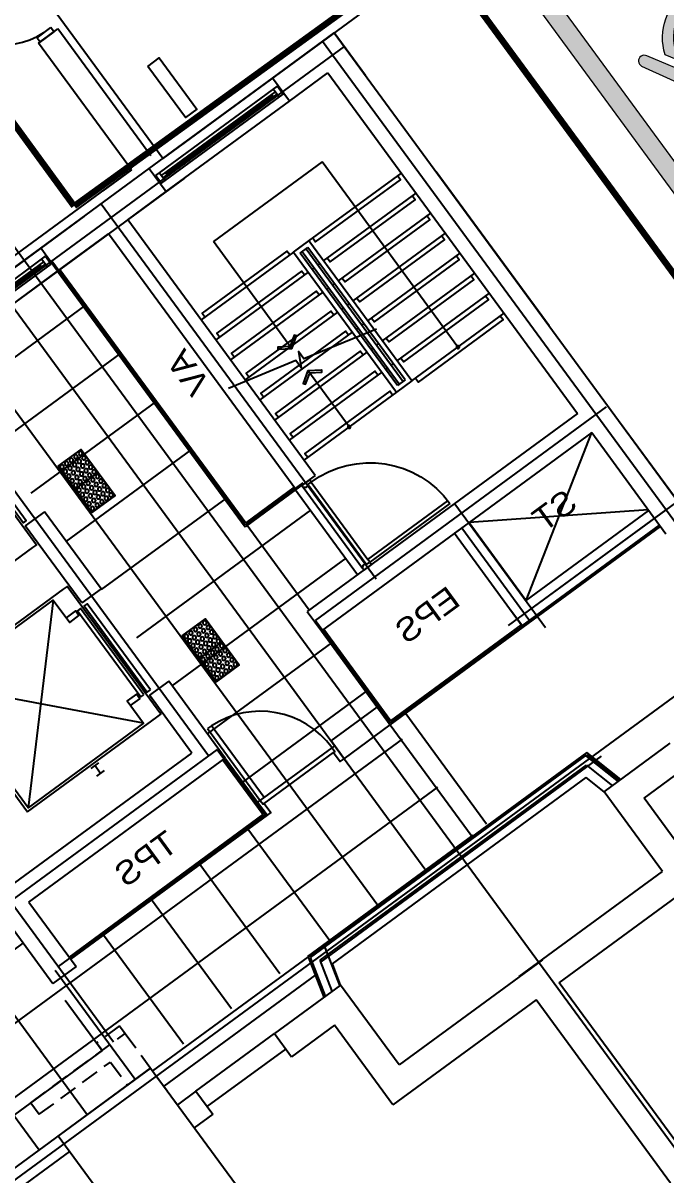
# Model space of a CAD drawing. Header units: millimetres. Extents: x 75184266 to 76346726, y -35077925 to -33679385.
# Drawn here: x 75504945 to 75511677, y -34610969 to -34598908 of the extents above; entities that cross this region are included whole.
import ezdxf
from ezdxf.enums import TextEntityAlignment as Align

# ---------------------------------------------------------------- set-up
doc = ezdxf.new("R2010")
doc.units = ezdxf.units.MM
doc.header["$LTSCALE"] = 50
doc.header["$MEASUREMENT"] = 0
doc.header["$PDMODE"] = 1
doc.header["$PDSIZE"] = -3
for name, pattern in [('HIDDEN2', [0.1875, 0.125, -0.0625]), ('XR-지하3층$0$CENTER2', [1.125, 0.75, -0.125, 0.125, -0.125]), ('XR-지하3층$0$H', [1.3, 0.8, -0.5]), ('XR-지하3층$0$HIDDEN2', [0.1875, 0.125, -0.0625])]:
    doc.linetypes.add(name, pattern=pattern)
doc.layers.get('0').update_dxf_attribs({"linetype": 'CONTINUOUS'})
doc.layers.get('Defpoints').update_dxf_attribs({"color": 51, "linetype": 'CONTINUOUS'})
for name, color, linetype in [('PLAN-ALL-DOOR', 4, 'CONTINUOUS'), ('XR-지하3층$0$0-L-FUR', 32, 'XR-지하3층$0$CENTER2'), ('XR-지하3층$0$1712-PL$0$DOOR', 4, 'CONTINUOUS'), ('XR-지하3층$0$1HIDDEN2', 1, 'XR-지하3층$0$HIDDEN2'), ('XR-지하3층$0$5', 5, 'CONTINUOUS'), ('XR-지하3층$0$A-주차', 9, 'CONTINUOUS'), ('XR-지하3층$0$AA-XXXX-SYMB', 7, 'CONTINUOUS'), ('XR-지하3층$0$CON', 2, 'CONTINUOUS'), ('XR-지하3층$0$hat', 8, 'CONTINUOUS'), ('XR-지하3층$0$장애인', 11, 'CONTINUOUS')]:
    doc.layers.add(name, color=color, linetype=linetype)
doc.layers.add('건축', color=8, linetype='CONTINUOUS', plot=False)
doc.layers.add('구역제어-S.C.M', color=2, linetype='CONTINUOUS', lineweight=100)
doc.styles.add('XR-지하3층$0$돋움', font='', dxfattribs={"width": 0.9})
doc.styles.add('울릉도m', font='')
doc.styles.get('XR-지하3층$0$돋움').set_extended_font_data('Dotum')
doc.styles.get('울릉도m').set_extended_font_data('HY울릉도M')
doc.dimstyles.new('XR-지하3층$0$20110829_평면도_면적조정$0$std_style', dxfattribs={"dimscale": 400, "dimtxt": 3, "dimasz": 1, "dimexe": 1.5, "dimexo": 2, "dimgap": 1, "dimtad": 1, "dimtoh": 1, "dimdec": 0, "dimzin": 0, "dimdsep": 46, "dimtxsty": 'XR-지하3층$0$돋움', "dimblk": 'XR-지하3층$0$20110829_평면도_면적조정$0$01420DDOT01', "dimblk1": 'XR-지하3층$0$20110829_평면도_면적조정$0$01420DDOT01', "dimblk2": 'XR-지하3층$0$20110829_평면도_면적조정$0$01420DDOT01', "dimcen": 2.5, "dimdle": 8, "dimclrd": 256, "dimclre": 256, "dimclrt": 256, "dimadec": 0, "dimazin": 0, "dimtfac": 1, "dimtdec": 0, "dimtix": 1, "dimtmove": 2, "dimatfit": 3, "dimldrblk": 'XR-지하3층$0$20110829_평면도_면적조정$0$_ClosedBlank', "dimfxl": 1, "dimtolj": 1, "dimtzin": 0, "dimlwd": -1, "dimlwe": -1, "dimarcsym": 0})

# ---------------------------------------------------------------- blocks, each defined once
blk = doc.blocks.new('XR-지하3층$0$점형블럭')
at = {"layer": 'XR-지하3층$0$AA-XXXX-SYMB', "color": 9, "ltscale": 5}
for p, q in [((299.9999999990687, 300.0000000232831), (2.7939677e-09, 300.0000000111759)), ((2.7939677e-09, 300.0000000111759), (0, 0)), ((299.9999999990687, 300.0000000232831), (299.9999999962747, 1.21071935e-08)), ((299.9999999962747, 1.21071935e-08), (-3.7252903e-09, 1.12922862e-08))]:
    blk.add_line(p, q, dxfattribs=at)
at = {"layer": 'XR-지하3층$0$AA-XXXX-SYMB', "color": 9, "ltscale": 2}
for centre in [(29.99999998963904, 270.0000000037253), (89.99999998422571, 270.000000007567), (149.9999999842839, 270.0000000221189), (209.9999999842839, 270.0000000235159), (269.9999999842839, 270.0000000194413), (29.99999998603016, 210.0000000022119), (30.00000000116415, 149.9999999970896), (89.99999998061683, 210.00000000617), (89.99999999575084, 150.0000000009313), (149.999999980675, 210.0000000206055), (149.999999995809, 150.0000000153668), (209.9999999806751, 210.0000000221189), (209.999999995809, 150.0000000168802), (269.9999999806751, 210.000000017928), (269.9999999958091, 150.0000000126892), (29.99999999382999, 89.9999999955762), (30.0000000015134, 29.99999998661224), (89.99999998841668, 89.99999999941791), (89.9999999961001, 29.99999999045395), (149.9999999884749, 90.00000001396982), (149.9999999961583, 30.00000000500586), (209.9999999884749, 90.00000001536682), (209.9999999961583, 30.00000000640284), (269.9999999884749, 90.00000001129229), (269.9999999961583, 30.00000000232831)]:
    blk.add_circle(centre, 20.00000000049683, dxfattribs=at)
blk = doc.blocks.new('XR-지하3층$0$장애인 주차')
at = {"layer": 'XR-지하3층$0$5', "ltscale": 4}
h = blk.add_hatch(color=7, dxfattribs=at)
h.dxf.hatch_style = 1
h.paths.add_polyline_path([(3841.997264835671, -695.0780087946878), (4402.000121470854, -695.0780087946878), (4402.000121470854, -1115.080151271075), (3841.997264835671, -1115.080151271075)])
h.paths.add_polyline_path([(3891.997519892382, -1065.079896214363), (4351.99986641414, -1065.079896214363), (4351.99986641414, -745.0782638514011), (3891.997519892382, -745.0782638514011)], flags=16)
h.paths.add_polyline_path([(3982.199268697524, -989.8749685254544), (3988.055078290212, -973.1311586538368), (4011.176556505419, -981.2174290407376), (4046.302626567036, -898.3408815806098), (4135.870332298697, -898.3408815806098), (4137.145780135219, -880.6026270158372), (4072.273199870749, -880.602627015849), (4072.273199870749, -862.8643724511003), (4138.421227971735, -862.8643724511003), (4142.235960863689, -809.8110830911862, -3.722470104551928), (4160.964472694517, -796.67601004478), (4152.378934681071, -916.0791361453585), (4058.050227145791, -916.0791361453702), (4021.01875284036, -1003.451299681202)], flags=0)
h = blk.add_hatch(color=256, dxfattribs=at)
h.dxf.hatch_style = 1
h.paths.add_polyline_path([(4351.99986641414, -1065.079896214362), (4351.999866414141, -745.0782638514011), (3891.997519892383, -745.0782638514011), (3891.997519892382, -1065.079896214363)])
at = {"layer": 'XR-지하3층$0$hat'}
h = blk.add_hatch(color=7, dxfattribs=at)
edge = h.paths.add_edge_path()
edge.add_line((4160.964472694536, -796.67601004485), (4152.378934681087, -916.0791361454055))
edge.add_line((4152.37893468108, -916.0791361454167), (4058.050227145789, -916.0791361454283))
edge.add_line((4058.050227145791, -916.0791361454167), (4021.018752840348, -1003.451299681236))
edge.add_line((4021.018752840351, -1003.451299681236), (3982.199268697519, -989.874968525477))
edge.add_line((3982.199268697524, -989.874968525477), (3988.055078290214, -973.1311586538714))
edge.add_line((3988.055078290212, -973.1311586538714), (4011.176556505425, -981.2174290407828))
edge.add_line((4011.176556505419, -981.2174290407955), (4046.302626567057, -898.3408815806679))
edge.add_line((4046.302626567061, -898.340881580656), (4135.870332298704, -898.3408815806441))
edge.add_line((4135.870332298706, -898.340881580656), (4137.145780135244, -880.6026270158836))
edge.add_line((4137.145780135244, -880.6026270158836), (4072.273199870745, -880.6026270158953))
edge.add_line((4072.273199870749, -880.6026270158836), (4072.273199870746, -862.8643724511348))
edge.add_line((4072.273199870749, -862.8643724511348), (4138.421227971742, -862.8643724511229))
edge.add_line((4138.421227971745, -862.8643724511348), (4142.235960863693, -809.8110830912447))
edge.add_arc((4140.258635246823, -787.0722665791609), 22.82462689652929, -24.88272667549188, 274.96983382009233, ccw=False)
edge = h.paths.add_edge_path()
edge.add_line((4047.665030254847, -981.4920170499337), (4057.804424407357, -957.5691022683568))
edge.add_arc((4127.470813777448, -941.6413942127928), 71.46396078982474, 192.8780981385994, 416.1688054886157)
edge.add_line((4167.258228158817, -882.277606019873), (4168.678321340426, -862.5277004258722))
edge.add_arc((4127.470813777439, -941.641394212781), 89.20221535457303, 206.535022543775, 422.4865967028556, ccw=False)
at = {"layer": 'XR-지하3층$0$장애인', "lineweight": 5, "true_color": 0xffffff}
blk.add_hatch(color=7, dxfattribs=at).paths.add_polyline_path([(2471.998693153262, 3994.919848728925), (2471.998693153262, -1005.080151271075), (3841.997264835671, -1005.080151271075), (3841.997264835671, -805.0801512710747), (2671.998693153263, -805.0801512710751), (2671.998693153262, 3794.919848728925), (5571.998693153263, 3794.919848728926), (5571.998693153262, -805.080151271075), (4402.000121470854, -805.080151271075), (4402.000121470854, -1005.080151271075), (5771.998693153262, -1005.080151271075), (5771.998693153262, 3994.919848728925)])
h = blk.add_hatch(color=7, dxfattribs=at)
h.paths.add_polyline_path([(5571.998693153262, 2794.914747595385), (5571.998693153262, 3077.758902888156), (4854.837747312696, 3794.919848728925), (4571.993592018897, 3794.919848728925)])
h.paths.add_polyline_path([(4571.993592018706, 3044.916022878447), (4571.993592018645, 2762.071867584627), (5571.998693153263, 1762.066766450834), (5571.998693153263, 2044.910921743602)])
h.paths.add_polyline_path([(4571.993592018483, 2012.068041734125), (4571.993592018423, 1729.223886441228), (5571.998693153262, 729.2187853062899), (5571.99869315326, 1012.062940599053)])
h.paths.add_polyline_path([(5571.99869315326, -303.629195838255), (5571.99869315326, -20.78504054549086), (4571.993592018262, 979.220060589802), (4571.993592018202, 696.3759052969056)])
h.paths.add_polyline_path([(4571.99359201804, -53.62792055452175), (4571.99359201798, -336.4720758474171), (5040.601667441591, -805.080151271075), (5323.445822734374, -805.0801512710751)])
h = blk.add_hatch(color=7, dxfattribs=at)
h.paths.add_polyline_path([(3763.150870514194, 2216.264290113818, -1), (3462.570463011247, 2216.264290113882, -1)])
h.paths.add_polyline_path([(3992.194974712547, 1503.153291136039, -0.3430925305423056), (3870.429412635672, 1283.463612269276), (3381.11380824785, 1193.932868147644), (3089.64061403725, 708.0093506300605, -0.9316528967307836), (2986.990762166922, 769.5822570894251), (3329.523243890798, 1378.635825979506), (3638.530074299372, 1415.295302762543, 0.4460483878234904), (3688.559342324034, 1485.064711287606), (3600.488111895317, 1888.254374792776, -0.5961441325676429), (3698.969839655798, 2008.645807942122), (4213.677944949887, 1850.800996607583), (4443.199970943389, 1569.414632520067, -0.8833640971827884), (4354.906219544061, 1492.991562665783), (4150.936932001604, 1740.869922228085), (3925.143719778168, 1810.1136093145)])
h.paths.add_polyline_path([(4052.621828863025, 1393.018152349396), (4055.397873318553, 1527.544381644268, -1.526545251934503), (3257.253911445657, 820.1519422765429), (3348.0148907452, 968.8766923101947, 1.638056132797179)])
at = {"layer": 'XR-지하3층$0$1HIDDEN2', "color": 11}
for points in [[(4160.96447269452, -796.6760100447573), (4152.378934681071, -916.0791361453585), (4058.050227145791, -916.0791361453702), (4021.01875284036, -1003.451299681202), (3982.199268697524, -989.8749685254544), (3988.055078290212, -973.1311586538368), (4011.176556505419, -981.2174290407376), (4046.302626567036, -898.3408815806098), (4135.870332298697, -898.3408815806098), (4137.145780135219, -880.6026270158372), (4072.273199870749, -880.602627015849), (4072.273199870749, -862.8643724511003), (4138.421227971735, -862.8643724511003), (4142.235960863685, -809.8110830912219)], [(4167.258228158817, -882.2776060198148), (4168.678321340427, -862.5277004258032)]]:
    blk.add_lwpolyline(points, dxfattribs=at)
for centre, radius, start, end in [((4140.258635247797, -787.0722665790381), 22.8246268965323, 335.1172733215335, 274.9698338172116), ((4127.470813777439, -941.6413942127574), 89.20221535457668, 206.5350225406521, 62.48659670311565), ((4127.470813777439, -941.6413942127574), 71.46396078982, 192.8780981454637, 56.1688054908522)]:
    blk.add_arc(centre, radius, start, end, dxfattribs=at)
at = {"layer": 'XR-지하3층$0$5', "lineweight": 5}
for p, q in [((4571.993592018865, 3794.919848728925), (4571.99359201788, -805.1036164912276)), ((5571.998693153045, 2794.914747595602), (4571.99359201868, 3794.919848729143)), ((5571.998693153109, 3077.758902888307), (4854.837747312696, 3794.919848728925)), ((5571.998693152887, 2044.910921743978), (4571.993592018702, 3044.91602287845)), ((5571.998693152824, 1762.066766451273), (4571.993592018458, 2762.071867584813)), ((5571.998693152665, 1012.062940599649), (4571.993592018487, 2012.068041734122)), ((5571.998693152607, 729.2187853069445), (4571.993592018236, 1729.223886441416)), ((5571.998693152449, -20.78504054467885), (4571.993592018271, 979.2200605897937)), ((5571.998693152392, -303.6291958373836), (4571.99359201802, 696.3759052970881)), ((5323.445822734374, -805.080151271075), (4571.993592017399, -53.62792055387945)), ((5040.601667441591, -805.0801512710751), (4571.993592017149, -336.4720758465851))]:
    blk.add_line(p, q, dxfattribs=at)
at = {"layer": 'XR-지하3층$0$5', "ltscale": 4}
for p, q in [((4165.298914032375, -1004.579583198746), (4165.298914032418, -804.5785629718947)), ((4165.298914032418, -804.5785629718947), (4165.298914032399, -904.5790730853205))]:
    blk.add_line(p, q, dxfattribs=at)
at = {"layer": 'XR-지하3층$0$5', "lineweight": 5}
for points in [[(3841.997264835671, -1005.080151271075), (2471.998693153262, -1005.080151271075), (2471.998693153262, 3994.919848728925), (5771.998693153262, 3994.919848728925), (5771.998693153262, -1005.080151271075), (4402.000121470854, -1005.080151271075)], [(3841.997264835671, -805.080151271075), (2671.998693153262, -805.080151271075), (2671.998693153262, 3794.919848728925), (5571.998693153262, 3794.919848728925), (5571.998693153262, -805.080151271075), (4402.000121470854, -805.080151271075)]]:
    blk.add_lwpolyline(points, dxfattribs=at)
at = {"layer": 'XR-지하3층$0$5', "ltscale": 4}
for points in [[(3841.997264835671, -695.0780087946878), (3841.997264835671, -1115.080151271075), (4402.000121470854, -1115.080151271075), (4402.000121470854, -695.0780087946878)], [(3891.997519892382, -745.0782638514011), (3891.997519892382, -1065.079896214363), (4351.99986641414, -1065.079896214363), (4351.99986641414, -745.0782638514011)]]:
    blk.add_lwpolyline(points, close=True, dxfattribs=at)
at = {"layer": 'XR-지하3층$0$장애인', "color": 8, "lineweight": 5}
for p, q in [((3698.969839655798, 2008.645807942122, 0.0001127901416624), (4213.677944949887, 1850.800996607583, 0.0001127901416624)), ((3688.559342332695, 1485.064711247559), (3600.488111895317, 1888.254374792776, 0.0001127901416624)), ((3925.143719778168, 1810.1136093145, 0.0001127901416628), (4150.936931998761, 1740.869922228213, 0.0001127901416628)), ((4213.677944949887, 1850.800996607583, 0.0001127901416624), (4443.199970943389, 1569.414632520067, 0.0001127901416624)), ((4150.936931998761, 1740.869922228213, 0.0001127901416624), (4354.906219542198, 1492.991562667646, 0.0001127901416624)), ((4055.397873318553, 1527.544381644268), (4052.621828863025, 1393.018152349396)), ((3348.0148907452, 968.8766923101947), (3257.253911445657, 820.1519422765429))]:
    blk.add_line(p, q, dxfattribs=at)
at = {"layer": 'XR-지하3층$0$장애인', "color": 7, "lineweight": 5}
for points in [[(3523.087905746778, 2719.914365010331), (2773.084079896087, 2719.914365010489), (2773.084079896117, 2869.915130179697), (3523.087905746808, 2869.915130179538)], [(4473.091731597468, 2719.914365010173), (3723.087905746778, 2719.914365010331), (3723.087905746807, 2869.915130179538), (4473.091731597498, 2869.91513017938)]]:
    blk.add_lwpolyline(points, close=True, dxfattribs=at)
at = {"layer": 'XR-지하3층$0$장애인', "color": 8, "lineweight": 5, "extrusion": (0.9769639672697208, 0.2134043267054538, 0), "elevation": 4221.010056634456}
blk.add_lwpolyline([(616.5749219792176, -1.361e-12), (930.7731202234108, 7.74314296328e-05)], dxfattribs=at)
at = {"layer": 'XR-지하3층$0$장애인', "color": 8, "lineweight": 5}
for points in [[(3992.194974726538, 1503.153291048849, -0.3430925306230898), (3870.429412635905, 1283.463612269276), (3381.11380824785, 1193.932868147644), (3094.00334222139, 715.2825828427982)], [(3094.003420647085, 715.2827374036459, -1.00000207931052), (2986.990762167387, 769.5822570894251), (3329.523243890658, 1378.635825979506), (3639.504234780377, 1415.410873711946)]]:
    blk.add_lwpolyline(points, format="xyb", dxfattribs=at)
blk.add_circle((3612.86066676265, 2216.264290113847), 150.2902037515436, dxfattribs=at)
for centre, radius, start, end in [((3682.273866816963, 1921.827955426305, 0.0001127901416624), 88.40868183990986, 79.114325303064, 202.3184667627445), ((4394.302026809838, 1536.692142405893, 0.0001127901416624), 58.83681075443838, 227.9655321143891, 33.79042661822502), ((3810.443948158834, 999.9582689007906), 581.6782029713268, 198.0059943864644, 65.09494261077565), ((3632.220671032975, 1472.641407940697), 57.69215153581592, 276.2786130993196, 12.43534843258914), ((3809.277803001397, 999.938049550793), 462.3075622753882, 183.8524707476317, 58.23960059225904)]:
    blk.add_arc(centre, radius, start, end, dxfattribs=at)
blk = doc.blocks.new('XR-지하3층$0$A$C704D163C')
at = {"layer": 'XR-지하3층$0$0-L-FUR', "linetype": 'Continuous'}
for p, q in [((-2.986053005e-07, 0), (-222.2222225075821, 3.7252903e-08, 1.21023213e-07)), ((-1.193257049e-07, -1059.999999970197, 6.23232076e-07), (-222.2222223283024, -1060.000000081956, 7.442552889e-07))]:
    blk.add_line(p, q, dxfattribs=at)
at = {"layer": 'XR-지하3층$0$0-L-FUR', "linetype": 'Continuous', "extrusion": (5.417692e-10, 1.28697143e-08, 1)}
for p, q in [((-200.0000001490116, -3.7252903e-08, 1.089286584e-07), (0, 0)), ((0, 0), (7.4505806e-09, -59.99999997764826, 7.721828576e-07)), ((-199.9999982709996, -60.00000002980232, 8.805130636e-07), (-199.9999983087182, -2.23517418e-08, 1.083368171e-07)), ((-100.0000019217841, -60.00000001490115, 8.266471879e-07), (7.4505806e-09, -59.99999997764826, 7.721828576e-07))]:
    blk.add_line(p, q, dxfattribs=at)
at = {"layer": 'XR-지하3층$0$0-L-FUR', "color": 6, "linetype": 'Continuous', "extrusion": (5.417692e-10, 1.28697143e-08, 1)}
blk.add_line((-100.0000019390136, -60.0000000372529, 8.266471835e-07), (-1000.000001954497, -60.0000001564622, 1.314239465e-06), dxfattribs=at)
at = {"layer": 'XR-지하3층$0$0-L-FUR', "linetype": 'Continuous', "extrusion": (5.417692e-10, -1.16938047e-08, 1)}
for p, q in [((-199.9999981119763, -1000.00000000745, 1.4331905648e-06), (-199.9999981294386, -1060.000000014901, 7.315688929999999e-07)), ((-199.9999981118599, -1000, 1.4337890164e-06), (1.664739102e-07, -999.9999999925494, 1.3248603588e-06)), ((-199.999999969732, -1060.00000000745, 7.321607342e-07), (1.792795956e-07, -1059.999999970197, 6.232320758e-07)), ((1.792795956e-07, -1059.999999970197, 6.232387807e-07), (1.664739102e-07, -999.9999999925494, 1.3248603588e-06))]:
    blk.add_line(p, q, dxfattribs=at)
at = {"layer": 'XR-지하3층$0$0-L-FUR', "color": 5, "linetype": 'Continuous', "extrusion": (5.417692e-10, 1.28697143e-08, 1)}
blk.add_arc((-27.93346997227525, -30.14906508051445), 972.5247662269848, 181.7589282342885, 265.7503432553917, dxfattribs=at)
blk = doc.blocks.new('XR-지하3층$0$A$C73B52ADF')
at = {"layer": 'XR-지하3층$0$A-주차', "elevation": 1.5171617e-09}
for points in [[(-2037.699036538601, 2465.633505687117), (-37.69903653115035, 2465.633505679667), (-37.69903653860092, -1134.366494312882), (-2037.69903653115, -1134.366494312882)], [(-1166.27766495198, 2020.734899297357), (-1166.277664892375, 1870.734899297357), (-1832.191412292421, 1870.734898999333), (-1832.191412337124, 2020.734898991883)]]:
    blk.add_lwpolyline(points, close=True, dxfattribs=at)
blk = doc.blocks.new('XR-지하3층$0$1712-PL$0$FSD1000')
at = {"layer": 'XR-지하3층$0$1712-PL$0$DOOR', "color": 9}
for p, q in [((24.99999120959547, -101.3030651947483, 1.77157797812e-05), (864.9999912095955, -101.3031183918938, 1.77157797812e-05)), ((39.99998835974839, -146.3030661446973, 1.77157797812e-05), (849.9999883597483, -146.3031174419447, 1.77157797812e-05))]:
    blk.add_line(p, q, dxfattribs=at)
at = {"layer": 'XR-지하3층$0$1712-PL$0$DOOR', "elevation": 1.77157797812e-05}
for points in [[(25.00004440674093, 738.6969348052518), (24.99999120959547, -101.3030651947483), (69.99999120959546, -101.3030680445954), (70.00004440674093, 738.6969319554047)], [(-5.000018289894796, -251.3030632948503), (-5.000008790404534, -101.3030632948503), (24.99999120959547, -101.3030651947483), (24.99998835974839, -146.3030651947483), (39.99998835974839, -146.3030661446973), (39.99998171010521, -251.3030661446974)], [(894.9999817101051, -251.3031202917919), (894.9999912095954, -101.3031202917918), (864.9999912095955, -101.3031183918938), (864.9999883597484, -146.3031183918938), (849.9999883597483, -146.3031174419447), (849.9999817101053, -251.3031174419448)]]:
    blk.add_lwpolyline(points, close=True, dxfattribs=at)
at = {"layer": 'XR-지하3층$0$1712-PL$0$DOOR', "color": 9}
blk.add_arc((24.99999120959547, -101.3030651947483, 1.77157797812e-05), 840, 359.9999963714621, 86.92910956115757, dxfattribs=at)
blk = doc.blocks.new('XR-지하3층$0$20110829_평면도_면적조정$0$01420DDOT01')
blk.add_line((-1.5, 0), (1.5, 0))
at = {"const_width": 0.5}
blk.add_lwpolyline([(-0.25, 0, 1), (0.25, 0, 1)], format="xyb", close=True, dxfattribs=at)
blk = doc.blocks.new('*D303')
at = {"layer": 'Defpoints', "color": 0, "transparency": 16777216}
for p in [(75609424.4905795, -34600115.10398042, -2.355740948e-07), (75615333.28485821, -34608174.58676864), (75504905.16998181, -34676743.24258089, -2.355740948e-07)]:
    blk.add_point(p, dxfattribs=at)
at = {"layer": '건축'}
for p, q in [((75609897.5037804, -34600760.28497191), (75615688.04475889, -34608658.47251226)), ((75511136.55472182, -34684566.21872169), (75615010.69436246, -34608411.09336908)), ((75505378.18318269, -34677388.42357238), (75511168.72412674, -34685286.61106576))]:
    blk.add_line(p, q, dxfattribs=at)
at = {"layer": '건축', "xscale": 400, "yscale": 400, "zscale": 400}
for p, rotation in [((75615333.28485821, -34608174.58676864), 36.24693456144445), ((75510813.96422607, -34684802.72532214), 216.2469345614445)]:
    blk.add_blockref('XR-지하3층$0$20110829_평면도_면적조정$0$01420DDOT01', p, dxfattribs=dict(at, rotation=rotation))
at = {"layer": '건축', "insert": (75562304.25605561, -34645439.25209215), "char_height": 1800, "attachment_point": 5, "rotation": 36.24693456144445, "style": 'XR-지하3층$0$돋움'}
blk.add_mtext('\\A1;129600', dxfattribs=at)
blk = doc.blocks.new('XR-지하3층$0$20110829_평면도_면적조정$0$_ClosedBlank')
at = {"color": 0, "linetype": 'ByBlock', "lineweight": -2}
for p, q in [((-1, 0.1666666666666666), (0, 0)), ((-1, 0.1666666666666666), (-1, -0.1666666666666666)), ((0, 0), (-1, -0.1666666666666666))]:
    blk.add_line(p, q, dxfattribs=at)
blk = doc.blocks.new('A$C5C415861-flat-1')
at = {"layer": 'PLAN-ALL-DOOR', "ltscale": 10}
for p, q in [((-545.9001450866926, 1036.348194583086), (-545.9001450866926, -3.651805417262949)), ((-510.9001450866926, -3.651805417262949), (-510.9001450866926, 1035.759085423662)), ((-575.9001450866926, -3.651805417262949), (-575.9001450866926, -103.6518054172629)), ((-545.9001450866926, -3.651805417262949), (-575.9001450866926, -3.651805417262949)), ((-575.9001450866926, -103.6518054172629), (-550.9001450866926, -103.6518054172629)), ((-550.9001450866926, -103.6518054172629), (-530.9001450866926, -73.65180541726295)), ((-545.9001450866926, -45.65180541726293), (-545.9001450866926, -3.651805417262949)), ((-530.9001450866926, -45.65180541726293), (-545.9001450866926, -45.65180541726293)), ((-530.9001450866926, -73.65180541726295), (-530.9001450866926, -45.65180541726293)), ((479.0998549133074, -73.65180541726295), (479.0998549133074, -45.65180541726293)), ((479.0998549133074, -45.65180541726293), (494.0998549133074, -45.65180541726293)), ((499.0998549133074, -103.6518054172629), (479.0998549133074, -73.65180541726295)), ((494.0998549133074, -45.65180541726293), (494.0998549133074, -3.651805417262949)), ((494.0998549133074, -3.651805417262949), (524.0998549133074, -3.651805417262949)), ((524.0998549133074, -103.6518054172629), (499.0998549133074, -103.6518054172629)), ((524.0998549133074, -3.651805417262949), (524.0998549133074, -103.6518054172629))]:
    blk.add_line(p, q, dxfattribs=at)
at = {"layer": 'PLAN-ALL-DOOR', "color": 8}
for p, q in [((499.0998549133074, -103.6518054172629), (-550.9001450866926, -103.6518054172629)), ((479.0998549133074, -45.65180541726293), (-530.9001450866926, -45.65180541726293)), ((494.0998549133074, -3.651805417262949), (-510.9001450866926, -3.651805417262949))]:
    blk.add_line(p, q, dxfattribs=at)
at = {"layer": 'PLAN-ALL-DOOR'}
blk.add_line((-545.9001450866926, -3.651805417262949), (-510.9001450866926, -3.651805417146533), dxfattribs=at)
at = {"layer": 'PLAN-ALL-DOOR', "color": 8, "ltscale": 10}
blk.add_arc((-545.9001450848299, -3.651805416448041), 1039.99999999853, 0, 90, dxfattribs=at)
blk = doc.blocks.new('XR-지하3층$0$기둥 0620')
at = {"layer": 'XR-지하3층$0$CON', "ltscale": 0.5}
blk.add_lwpolyline([(-600.0000000149012, 0), (600.0000000149012, 0), (599.9999999701978, 1500.000000074506), (-600.0000000596046, 1500.000000059604)], close=True, dxfattribs=at)

msp = doc.modelspace()

# ---------------------------------------------------------------- hatches: boundary and pattern name
at = {"layer": '건축', "ltscale": 100}
h = msp.add_hatch(dxfattribs=at)
h.set_pattern_fill('NET', color=256, scale=5000, angle=90)
h.set_pattern_definition([(36.24595888596347, (75499316.60875481, -34604919.39172693), (-369.5329798461356, 504.0539423573985), []), (126.2459588859634, (75499316.60875481, -34604919.39172693), (-504.0539423573985, -369.5329798461356), [])])
h.paths.add_polyline_path([(75498606.9394567, -34603951.38176035), (75502775.71125168, -34609637.71010624), (75492896.6314452, -34616881.52997637), (75493428.3583023, -34617606.69600075), (75492218.70183966, -34618493.67471661), (75491509.1188669, -34617525.94954643), (75491630.08451317, -34617437.25167485), (75487828.32919435, -34612251.54468564), (75487706.9367623, -34612340.55549724), (75487517.38642327, -34612082.01243777), (75486331.90620944, -34612951.26395689), (75488347.0917181, -34615699.56234379), (75488275.53587128, -34616164.50455674), (75487725.21748495, -34616567.95501329), (75488399.35451889, -34617487.33921637), (75489234.01747802, -34616875.32390242), (75490475.78767549, -34618568.84295367), (75491844.54115704, -34620435.82998751), (75507909.73124534, -34608658.08743609), (75507930.02036186, -34608684.60452419), (75509659.43351197, -34607416.51502736), (75507932.78160927, -34605061.71710997), (75508452.93388838, -34604680.31626202), (75507793.61304294, -34603781.13829146), (75507273.4607638, -34604162.5391394), (75505320.54197857, -34601497.68597634), (75504017.44239989, -34602453.18171146), (75507499.62396187, -34607202.16086417), (75505201.27668287, -34608887.42042431), (75500516.75407244, -34602497.90037637)])

# ---------------------------------------------------------------- linework, layer by layer
at = {"layer": '건축', "extrusion": (-2.198176955555357e-06, -2.196721706628069e-06, 0.9999999999951712)}
for p, q in [((75506281.18024312, -34600297.7823713, 0.03642928497072262), (75505308.00744449, -34598969.93098914, 0.0372076518334735)), ((75506079.53664683, -34600445.56552351, 0.03642928497072262), (75505106.40809312, -34599117.77451159, 0.0372076164453269)), ((75501718.39855395, -34604137.49129771, 0.01873753766830077), (75506638.6194437, -34600531.74223217, 0.03746976872434971)), ((75501804.47832713, -34603578.27395662, 0.02015313769010163), (75506079.53556141, -34600445.56631894, 0.03642928173786686)), ((75506079.5366468, -34600445.56552351, 0.03642928587035499), (75505780.98698343, -34600664.12473957, 0.03529403230672301))]:
    msp.add_line(p, q, dxfattribs=at)
at = {"layer": '건축'}
for p, q in [((75507557.03598733, -34599484.33060471), (75508202.18610074, -34599011.2752896)), ((75508202.18610074, -34599011.2752896), (75511918.62692253, -34604079.73587129)), ((75507734.43173051, -34599726.26189724), (75508137.65055138, -34599430.6023253)), ((75508137.65055138, -34599430.6023253), (75510751.28116742, -34602995.05670186)), ((75506266.73576051, -34600430.44123498), (75507557.03598732, -34599484.33060472)), ((75506333.93205129, -34600505.17180769), (75507608.10352528, -34599570.88756031)), ((75507608.10352528, -34599570.88756031), (75507667.23543967, -34599651.53132448)), ((75506393.06396568, -34600585.81557187), (75507667.23543967, -34599651.53132448)), ((75506394.94960478, -34600503.83048791), (75507588.47731458, -34599628.67815494)), ((75506412.69017637, -34600528.02497723), (75507606.21788616, -34599652.87264426)), ((75506444.14177267, -34600486.36177536), (75507557.02571829, -34599670.34135679)), ((75507548.15543248, -34599658.24411212), (75507565.89600408, -34599682.43860146)), ((75507567.78164318, -34599600.45351751), (75507626.91355757, -34599681.09728169)), ((75506444.13150369, -34600672.3725275), (75507734.4317305, -34599726.26189724)), ((75505129.65868542, -34601264.20122802), (75506266.73576051, -34600430.44123496)), ((75506333.93205129, -34600505.17180769), (75506393.06396568, -34600585.81557187)), ((75506374.25393339, -34600475.60585049), (75506433.38584778, -34600556.24961467)), ((75506435.27148688, -34600474.26453069), (75506453.01205847, -34600498.45902003)), ((75506040.9126828, -34600968.03209945), (75506444.13150369, -34600672.3725275)), ((75508004.09224056, -34603645.4050701), (75506040.9126828, -34600968.03209945)), ((75505307.05442858, -34601506.13252055), (75505839.30327237, -34601115.86188542)), ((75507802.4828301, -34603793.23485606), (75505839.30327235, -34601115.86188543)), ((75503839.35845858, -34602210.31185827), (75505129.65868539, -34601264.20122802)), ((75509014.84111024, -34602656.27074029), (75507938.64026836, -34601188.55423228)), ((75503906.55474935, -34602285.042431), (75505180.72622335, -34601350.75818361)), ((75505140.40434125, -34601380.32414081), (75505199.53625564, -34601460.96790498)), ((75505180.72622335, -34601350.75818361), (75505239.85813774, -34601431.40194778)), ((75507777.35274, -34601306.81806107), (75508853.5535819, -34602774.53456906)), ((75503965.68666375, -34602365.68619517), (75505239.85813774, -34601431.40194778)), ((75503967.57230285, -34602283.7011112), (75505161.10001265, -34601408.54877824)), ((75503985.31287444, -34602307.89560053), (75505178.84058423, -34601432.74326756)), ((75504016.75420175, -34602452.2431508), (75505307.05442856, -34601506.13252054)), ((75504016.76447074, -34602266.23239866), (75505129.64841636, -34601450.21198009)), ((75505120.77813055, -34601438.11473542), (75505138.51870215, -34601462.30922475)), ((75509014.83952355, -34602656.26857635), (75508853.55199519, -34602774.53240513)), ((75510751.28116743, -34602995.05670187), (75507920.68504463, -34605070.58689711)), ((75510899.1109534, -34603196.6661123), (75508068.5148306, -34605272.19630755)), ((75510212.09134664, -34604952.84387057), (75510899.1109534, -34603196.6661123)), ((75510899.1109534, -34603196.6661123), (75511676.69563001, -34604257.13161445)), ((75508004.09224056, -34603645.4050701), (75507802.4828301, -34603793.23485606)), ((75501541.01117957, -34603895.57141838), (75505257.45200136, -34608964.0320001)), ((75505169.82653238, -34604024.79655223), (75504968.21712193, -34604172.62633819)), ((75511491.02140716, -34604003.91017903), (75509614.85900876, -34604138.34184898)), ((75509614.85900877, -34604138.34184897), (75510212.09134664, -34604952.84387057)), ((75509461.63585684, -34604250.69248631), (75510171.21883205, -34605218.41765985)), ((75505761.14567629, -34604831.23419399), (75505559.53626584, -34604979.06397996)), ((75505261.43684295, -34604949.6406207), (75504997.89101055, -34607126.91956338)), ((75508006.69650224, -34605162.52181517), (75508793.15096615, -34606235.08388215)), ((75508092.70795986, -34605254.45673323), (75508796.37774362, -34606214.11753035)), ((75508068.5148306, -34605272.19630755), (75508789.92418867, -34606256.05023393)), ((75506207.54747319, -34606239.94084752), (75504051.7803803, -34605836.61933656)), ((75506470.72864896, -34605798.9593641), (75506269.11923851, -34605946.78915007)), ((75507062.04779287, -34606605.39700586), (75506470.72864896, -34605798.9593641)), ((75506712.60859644, -34606551.61738139), (75506269.11923851, -34605946.78915007)), ((75511028.46641439, -34606958.28323741), (75511722.00278613, -34606449.74877379)), ((75504857.8020204, -34607911.65141238), (75506712.60859644, -34606551.61738139)), ((75510848.53488547, -34606544.60829854), (75507930.02036186, -34608684.60452419)), ((75507954.22277206, -34608691.65857427), (75510847.98524103, -34606569.81175414)), ((75510847.98524103, -34606569.81175413), (75511187.09469351, -34606841.96929897)), ((75511203.79240716, -34606829.72572646), (75510848.53488548, -34606544.60829853)), ((75505005.63180637, -34608113.26082282), (75507062.04779287, -34606605.39700586)), ((75505736.0465, -34606653.86938275), (75505655.40273583, -34606713.00129715)), ((75505754.8565323, -34606764.07910413), (75505695.72461791, -34606683.43533996)), ((75507037.85466363, -34606623.13658018), (75507457.69125828, -34607195.70730924)), ((75507062.04779288, -34606605.39700587), (75507499.62396187, -34607202.16086417)), ((75508057.0830152, -34608721.63828705), (75510845.64925209, -34606676.92644013)), ((75510845.64925209, -34606676.92644013), (75511116.12941077, -34606894.00448193)), ((75511447.7934501, -34607022.81878677), (75511899.39852932, -34606691.68006631)), ((75505795.17841439, -34606734.51314694), (75505714.53465022, -34606793.64506133)), ((75511028.46641439, -34606958.28323742), (75510842.76361872, -34606809.24458171)), ((75507456.46112107, -34607194.02965519), (75505426.48987591, -34608687.22463343)), ((75507499.62396187, -34607202.16086417), (75505443.20797536, -34608710.02468114)), ((75505005.63180637, -34608113.26082282), (75505499.3832939, -34608786.63625693)), ((75507930.02036186, -34608684.60452419), (75508095.12368655, -34609109.15222067)), ((75508111.82140018, -34609096.90864818), (75507954.22277206, -34608691.65857427)), ((75508182.78668293, -34609044.8734652), (75508057.0830152, -34608721.63828705)), ((75510382.43900701, -34608715.40406114), (75508882.46499322, -34609815.25766888)), ((75511967.17431274, -34610876.65694115), (75510559.8347502, -34608957.33535369)), ((75510317.90345766, -34609134.73109683), (75508817.92944388, -34610234.58470458)), ((75511725.24302019, -34611054.05268428), (75510317.90345766, -34609134.73109683)), ((75508205.91412996, -34609399.9217454), (75507754.3090507, -34609731.0604659)), ((75506754.34691295, -34610092.27470013), (75506560.8018788, -34610234.19129476)), ((75506754.34691295, -34610092.27470013), (75506931.74265613, -34610334.20599267)), ((75506931.74265613, -34610334.20599267), (75506738.20634131, -34610476.11619386))]:
    msp.add_line(p, q, dxfattribs=at)
at = {"layer": '건축', "ltscale": 100}
for p, q in [((75512674.7495789, -34605288.47121651), (75480080.98323965, -34629184.10109766)), ((75508065.3199242, -34608737.57079349), (75511000.63864549, -34606585.58599333)), ((75508266.33935381, -34608992.36754961), (75508109.24095504, -34608588.4037685))]:
    msp.add_line(p, q, dxfattribs=at)
at = {"layer": '건축', "ltscale": 0.5}
for p, q in [((75508170.09662661, -34606425.33290615, 2.960960801391284e-06), (75508653.92079479, -34606070.56958892, -9.870376283056092e-07)), ((75508951.22044441, -34606137.79830845), (75509798.14370303, -34607293.00614084, -1.999262479526753e-09)), ((75508306.10002048, -34606610.81355117, 2.960960801391284e-06), (75508789.92418867, -34606256.05023394, -9.870376284272025e-07)), ((75508789.92418866, -34606256.05023394), (75509636.84744728, -34607411.25806633, -1.999262479526753e-09)), ((75508306.10002048, -34606610.81355117, 2.960960801391284e-06), (75508170.09662661, -34606425.33290616, 2.960941762613198e-06)), ((75507930.02036186, -34608684.60452419), (75506300.63853163, -34609879.38122291)), ((75508005.06760868, -34608877.58147256), (75506418.90461424, -34610040.66709863)), ((75506754.31808493, -34610092.2133174), (75507576.92383108, -34609489.12145806)), ((75506872.57139044, -34610253.5085614), (75507695.17713659, -34609650.41670206)), ((75506280.69387361, -34609852.18161029), (75484324.03251448, -34625949.37785951)), ((75505431.18241845, -34610722.97904233), (75484280.98955615, -34626228.92503495))]:
    msp.add_line(p, q, dxfattribs=at)
at = {"layer": '건축', "linetype": 'HIDDEN2', "ltscale": 30}
for p, q in [((75505954.69903469, -34609407.59324111), (75506013.8309491, -34609488.23700528)), ((75505025.94551641, -34610212.60236883), (75506013.83166505, -34609488.23646845)), ((75505771.89965661, -34609665.63274843), (75505712.76774219, -34609584.98898426)), ((75506013.83166505, -34609488.23646845), (75506560.8018788, -34610234.19129476)), ((75505114.64338717, -34610333.56801397), (75505860.5982473, -34609786.59786226)), ((75505860.5982473, -34609786.59786226), (75506038.74948898, -34610029.55949929)), ((75505025.94551554, -34610212.60236764), (75505114.64338715, -34610333.56801395))]:
    msp.add_line(p, q, dxfattribs=at)
at = {"layer": '건축'}
for points in [[(75405276.86339743, -34489566.30883703), (75448341.66736746, -34548305.88287833), (75437440.51626344, -34556298.04051659), (75442666.16139953, -34563425.72115338), (75410966.6994199, -34586666.11978392), (75425132.86949734, -34605988.50649967), (75479241.4107025, -34566318.93520696), (75534889.58491535, -34642221.98707536)], [(75508081.22045447, -34599099.97316118), (75512344.33582245, -34604913.98533946)], [(75508305.66695091, -34599152.4018769), (75501644.49202974, -34604036.69800569)], [(75508076.58115427, -34600361.99672558), (75506937.4879853, -34601197.23501636)], [(75509498.70369531, -34602301.47925394), (75508076.58115427, -34600361.99672558)], [(75507938.64026836, -34601188.55423228), (75508906.36543846, -34600478.97125959)], [(75507978.9621503, -34601158.98827517), (75508008.5281075, -34601199.31015725), (75508895.60951357, -34600548.85909887), (75508866.04355636, -34600508.53721678)], [(75505762.71223441, -34600800.01569991), (75508642.4364652, -34604727.36701527)], [(75508092.38324575, -34601398.22801913), (75509060.10841586, -34600688.64504646)], [(75508132.70512772, -34601368.66206201), (75508162.2710849, -34601408.9839441), (75509049.35249096, -34600758.53288574), (75509019.78653379, -34600718.21100364)], [(75508246.12622316, -34601607.90180598), (75509213.85139327, -34600898.3188333)], [(75508286.44810513, -34601578.33584888), (75508316.01406233, -34601618.65773097), (75509203.09546839, -34600968.20667259), (75509173.52951118, -34600927.88479049)], [(75508399.86920059, -34601817.57559285), (75509367.5943707, -34601107.99262017)], [(75508440.19108255, -34601788.00963574), (75508469.75703976, -34601828.33151783), (75509356.8384458, -34601177.88045946), (75509327.27248861, -34601137.55857736)], [(75507759.96856074, -34602318.92928669), (75506937.48639861, -34601197.23285244)], [(75507777.35274, -34601306.81806107), (75507938.64026836, -34601188.55423228)], [(75507817.67462207, -34601277.25210386), (75507898.31838626, -34601218.12018947)], [(75507847.24057928, -34601317.57398595), (75507927.88434345, -34601258.44207156)], [(75507907.72340241, -34601273.22505016), (75508924.79232992, -34602660.29779398)], [(75508944.95327097, -34602645.51481539), (75507927.88434345, -34601258.44207156)], [(75505245.23610021, -34601396.45802816), (75507273.46076381, -34604162.5391394)], [(75507777.3511533, -34601306.81589713), (75506809.62598318, -34602016.39886982)], [(75507737.02927133, -34601336.38185424), (75507707.46331413, -34601296.05997215), (75506820.38190807, -34601946.51103053), (75506849.94786526, -34601986.83291262)], [(75508864.30950679, -34602704.64672978), (75507847.24057928, -34601317.57398595)], [(75508884.47044784, -34602689.86375118), (75507867.40152031, -34601302.79100735)], [(75508553.612178, -34602027.24937971), (75509521.33734812, -34601317.66640702)], [(75508593.93405996, -34601997.68342259), (75508623.50001715, -34602038.00530468), (75509510.58142322, -34601387.55424629), (75509481.01546603, -34601347.23236421)], [(75505307.0544286, -34601506.13252058), (75507270.23398633, -34604183.50549118)], [(75505331.24755786, -34601488.39294626), (75507276.68754128, -34604141.57278761)], [(75507931.09413071, -34601516.48968399), (75506963.36896059, -34602226.07265668)], [(75507890.77224874, -34601546.0556411), (75507861.20629154, -34601505.73375901), (75506974.12488548, -34602156.1848174), (75507003.69084269, -34602196.50669948)], [(75507991.57854053, -34601472.14291212), (75507971.4175995, -34601486.92589073)], [(75508031.90042262, -34601442.57695492), (75508052.06136367, -34601427.79397633)], [(75508185.64340004, -34601652.25074179), (75508205.80434108, -34601637.46776319)], [(75508707.35515542, -34602236.92316657), (75509675.08032553, -34601527.34019388)], [(75508747.67703739, -34602207.35720946), (75508777.24299458, -34602247.67909155), (75509664.32440063, -34601597.22803316), (75509634.75844344, -34601556.90615108)], [(75508084.83710812, -34601726.16347085), (75507117.11193801, -34602435.74644353)], [(75508044.51522616, -34601755.72942796), (75508014.94926897, -34601715.40754586), (75507127.86786291, -34602365.85860425), (75507157.4338201, -34602406.18048634)], [(75508145.32151796, -34601681.81669898), (75508125.16057691, -34601696.59967758)], [(75508861.09813283, -34602446.59695342), (75509828.82330294, -34601737.01398075)], [(75508901.4200148, -34602417.03099631), (75508930.98597199, -34602457.35287839), (75509818.06737804, -34601806.90182003), (75509788.50142086, -34601766.57993793)], [(75508339.38637747, -34601861.92452866), (75508359.5473185, -34601847.14155004)], [(75508238.58008555, -34601935.83725771), (75507270.85491543, -34602645.4202304)], [(75508198.25820358, -34601965.40321481), (75508168.69224639, -34601925.08133272), (75507281.61084032, -34602575.53239111), (75507311.17679751, -34602615.8542732)], [(75508299.06449537, -34601891.49048584), (75508278.90355432, -34601906.27346443)], [(75509014.84111024, -34602656.27074029), (75509982.56628035, -34601946.6877676)], [(75509055.16299221, -34602626.70478316), (75509084.72894941, -34602667.02666526), (75509971.81035545, -34602016.57560689), (75509942.24439828, -34601976.25372479)], [(75508646.29171337, -34602114.11779489), (75507885.82826743, -34602423.5619159), (75507829.15126657, -34602346.2661487), (75507858.21787739, -34602519.93525238), (75507801.54087657, -34602442.63948517), (75507095.76771753, -34602736.40848377)], [(75508452.80747278, -34602101.1642727), (75508432.64653175, -34602115.94725129)], [(75508493.12935486, -34602071.5983155), (75508513.29029591, -34602056.81533691)], [(75508392.32306296, -34602145.51104456), (75507424.59789284, -34602855.09401725)], [(75508352.00118099, -34602175.07700168), (75508322.43522379, -34602134.75511958), (75507435.35381773, -34602785.20617796), (75507464.91977493, -34602825.52806006)], [(75507759.9685944, -34602318.92928508), (75507809.69117679, -34602184.1500879), (75507785.14247888, -34602177.00286031), (75507740.6926835, -34602292.64090884)], [(75503738.55375336, -34602284.22675125), (75506887.32819466, -34606578.50719362)], [(75508546.06604037, -34602355.18483143), (75507578.34087026, -34603064.76780411)], [(75508505.7441584, -34602384.75078853), (75508476.17820121, -34602344.42890644), (75507589.09679516, -34602994.87996483), (75507618.66275235, -34603035.20184691)], [(75507759.9685944, -34602318.92928508), (75507616.47568293, -34602325.82504762), (75507617.04058467, -34602300.26331224), (75507740.6926835, -34602292.64090884)], [(75508606.55045019, -34602310.83805955), (75508586.38950916, -34602325.62103815)], [(75508646.87233229, -34602281.27210236), (75508667.03327334, -34602266.48912378)], [(75508800.61530972, -34602490.94588923), (75508820.77625075, -34602476.16291062)], [(75508699.80901779, -34602564.85861828), (75507732.08384767, -34603274.44159096)], [(75508659.48713581, -34602594.42457539), (75508629.92117862, -34602554.1026933), (75507742.83977255, -34603204.55375169), (75507772.40572976, -34603244.87563378)], [(75507927.94755119, -34602548.01806627), (75507878.22496884, -34602682.79726347), (75507902.77366671, -34602689.94449104), (75507947.2234621, -34602574.30644251)], [(75507927.94755119, -34602548.01806627), (75508071.44046266, -34602541.12230374), (75508070.87556091, -34602566.68403913), (75507947.2234621, -34602574.30644251)], [(75508359.61052632, -34603136.71754472), (75507927.94755124, -34602548.01806617)], [(75508760.29342762, -34602520.51184642), (75508740.13248657, -34602535.29482501)], [(75508944.95327097, -34602645.51481539), (75508864.30950679, -34602704.64672978)], [(75508853.5519952, -34602774.53240514), (75507885.82682508, -34603484.11537783)], [(75508813.23011325, -34602804.09836224), (75508783.66415605, -34602763.77648015), (75507896.58274998, -34603414.22753854), (75507926.14870718, -34603454.54942063)], [(75508006.69650224, -34605162.52181517), (75511055.03078832, -34602927.33545107)], [(75501661.97682583, -34603806.87354681), (75505892.86530285, -34609576.93487686)], [(75507802.4828301, -34603793.23485607), (75507270.23398633, -34604183.50549118)], [(75507874.25680713, -34603722.00637705), (75507273.46076381, -34604162.5391394)], [(75507784.7432558, -34603769.04172681), (75507276.68754128, -34604141.57278761)], [(75505761.14567629, -34604831.23419399), (75505169.82653238, -34604024.79655223)], [(75511676.73650558, -34604003.51723727), (75510194.90733875, -34605090.06616426)], [(75510212.09134664, -34604952.84387057), (75511496.34329125, -34604011.16813391)], [(75505559.53626584, -34604979.06397996), (75504968.21712193, -34604172.62633819)], [(75510171.21883205, -34605218.41765985), (75511608.6939286, -34604164.39128584)], [(75509538.24743283, -34604194.51716768), (75510250.78700371, -34605166.27452939)], [(75510183.04521492, -34605234.54641268), (75511620.52031147, -34604180.52003868)], [(75506071.5440701, -34606054.46018992), (75506168.3165871, -34605983.50189265), (75506132.83743848, -34605935.11563414), (75506036.06492145, -34606006.07393141), (75506207.54747319, -34606239.94084752), (75504997.89101055, -34607126.91956338), (75504051.7803803, -34605836.61933656), (75505261.43684295, -34604949.6406207), (75505432.91939467, -34605183.50753681), (75505529.69191168, -34605112.54923955), (75505494.21276306, -34605064.16298104), (75505397.44024605, -34605135.12127831)], [(75510165.30564061, -34605210.35328342), (75510053.54631059, -34605057.93655303)], [(75508789.92418867, -34606256.05023393), (75510183.04521492, -34605234.54641268)], [(75510250.78700371, -34605166.27452939), (75508793.15096615, -34606235.08388215)], [(75508796.37774362, -34606214.11753035), (75510165.3056406, -34605210.35328343)], [(75506976.03633524, -34606513.4620878), (75504689.78562085, -34608189.85186077)], [(75506976.03633524, -34606513.4620878), (75507478.65761006, -34607198.9340867), (75505313.37254193, -34608786.62598808)], [(75508270.44967933, -34608980.59470971), (75508184.14566858, -34608758.67204992), (75510842.76361872, -34606809.24458171)], [(75511640.48172832, -34607792.94619659), (75511028.46641439, -34606958.28323741)], [(75512059.808764, -34607857.48174596), (75511447.7934501, -34607022.81878677)], [(75510140.50771451, -34608892.79980434), (75511640.48172832, -34607792.94619659)], [(75510559.8347502, -34608957.33535369), (75512047.71219936, -34607866.35153313)], [(75505499.3832939, -34608786.63625693), (75505257.45200138, -34608964.03200009)], [(75508882.46499322, -34609815.25766888), (75508270.44967932, -34608980.59470969), (75507576.91330753, -34609489.12917337)], [(75508817.92944388, -34610234.58470458), (75508205.91412996, -34609399.9217454)], [(75507576.91330753, -34609489.12917337), (75507754.3090507, -34609731.0604659)]]:
    msp.add_lwpolyline(points, dxfattribs=at)
at = {"layer": '건축', "linetype": 'XR-지하3층$0$H', "ltscale": 50}
msp.add_lwpolyline([(75527081.65369964, -34605454.68655542), (75520781.14822146, -34596862.0934822), (75513103.86187182, -34602491.45173227), (75513902.1427161, -34603580.14254865), (75512373.94338495, -34604700.69232635), (75508202.18610074, -34599011.2752896), (75501541.01117957, -34603895.57141839), (75505771.8996418, -34609665.63272823), (75504203.3791649, -34610815.74795422)], dxfattribs=at)
at = {"layer": '건축', "extrusion": (1.435576929456398e-06, -2.756208820811315e-06, 0.9999999999951712), "elevation": 203.6653941870191}
msp.add_lwpolyline([(75505106.63833837, -34599117.60517386), (75505308.00736701, -34598969.93055926)], dxfattribs=at)
at = {"layer": '건축', "ltscale": 0.5}
for points in [[(75507734.43173054, -34599726.26189728), (75507557.03598735, -34599484.33060472)], [(75506266.73576051, -34600430.44123498), (75506444.13150369, -34600672.3725275)], [(75505307.0544286, -34601506.13252058), (75505129.65868542, -34601264.20122802)], [(75509614.85900876, -34604138.34184898), (75509461.63585688, -34604250.69248637)], [(75507920.68504463, -34605070.58689711), (75508068.5148306, -34605272.19630755)]]:
    msp.add_lwpolyline(points, dxfattribs=at)
at = {"layer": '건축'}
for points in [[(75509486.60713069, -34602310.34904111, 1), (75509510.80025993, -34602292.60946678, 1)], [(75508347.51396169, -34603145.58733186, 1), (75508371.70709094, -34603127.84775755, 1)]]:
    msp.add_lwpolyline(points, format="xyb", close=True, dxfattribs=at)
for points in [[(75502708.94556014, -34604056.00296975), (75504063.7607983, -34603062.58680799), (75504063.7607983, -34603062.58680799), (75504104.08268039, -34603033.02085079), (75505085.67245927, -34604371.70733613), (75505045.35057718, -34604401.27329331), (75505045.35057718, -34604401.27329331), (75503690.53533903, -34605394.68945507)], [(75504314.54442067, -34603213.505908), (75504976.82186185, -34604116.71606678), (75504944.56435618, -34604140.36883253), (75504282.286915, -34603237.15867376)], [(75505310.86744778, -34603549.27730531), (75505552.75399783, -34603371.82055876), (75505907.667491, -34603855.59365887), (75505665.78094095, -34604033.05040542)], [(75504991.43745561, -34607168.85226695), (75506346.25269377, -34606175.43610519), (75506346.25269377, -34606175.43610519), (75506386.57457586, -34606145.870148), (75505404.98479697, -34604807.18366265), (75505364.66291489, -34604836.74961986), (75505364.66291489, -34604836.74961986), (75504009.84767672, -34605830.16578162)], [(75506277.72397844, -34605890.87887865), (75505615.44653727, -34604987.66871988), (75505583.1890316, -34605011.32148563), (75506245.46647277, -34605914.53164441)], [(75506209.98321652, -34605940.54968674), (75505547.70577535, -34605037.33952796), (75505515.44826968, -34605060.99229372), (75506177.72571085, -34605964.2024525)], [(75506611.7695646, -34605323.440117), (75506853.65611465, -34605145.98337045), (75507208.56960782, -34605629.75647056), (75506966.68305777, -34605807.21321711)]]:
    msp.add_lwpolyline(points, close=True, dxfattribs=at)
at = {"layer": '건축', "ltscale": 100}
for points in [[(75505552.75399783, -34603371.82055876), (75505907.66749099, -34603855.59365886)], [(75511777.18025583, -34603931.805857), (75510025.85733321, -34605215.96066105)], [(75510414.23998687, -34605240.24410879), (75509465.62146032, -34603946.52362774)], [(75506853.65611465, -34605145.98337045), (75507208.56960781, -34605629.75647055)], [(75511182.98436579, -34606853.74213687), (75510845.15341367, -34606582.61067239)]]:
    msp.add_lwpolyline(points, dxfattribs=at)
at = {"layer": '건축', "linetype": 'HIDDEN2', "ltscale": 30}
msp.add_lwpolyline([(75505954.6990347, -34609407.5932411), (75505712.76774219, -34609584.98898426)], dxfattribs=at)
at = {"layer": '구역제어-S.C.M', "ltscale": 0.5}
for p, q in [((75505479.38202491, -34600824.32167494), (75479737.99862958, -34565713.56375085)), ((75510789.38202491, -34596981.32167494), (75505479.38202491, -34600824.32167494)), ((75509239.57055596, -34598102.96489061), (75512867.12906797, -34603050.9740082))]:
    msp.add_line(p, q, dxfattribs=at)

# ---------------------------------------------------------------- block references
at = {"layer": '건축', "xscale": -1, "rotation": 216.2469333634046}
msp.add_blockref('XR-지하3층$0$장애인 주차', (75508557.49936123, -34600505.00070058), dxfattribs=at)
at = {"layer": '건축', "rotation": 126.2476153900782}
msp.add_blockref('XR-지하3층$0$A$C73B52ADF', (75507190.41333319, -34597226.52876671, -1.517616489074558e-09), dxfattribs=at)
at = {"layer": '건축', "extrusion": (-7.818757350543126e-05, 0.0001091067710388063, -0.9999999909912078), "xscale": -0.9000000000216776, "yscale": 0.9000000000216787, "zscale": -0.9000000000216776, "rotation": 323.7454230805205}
msp.add_blockref('XR-지하3층$0$A$C704D163C', (-75504703.51624388, -34598229.17765483, -9678.468689300895), dxfattribs=at)
at = {"layer": '건축', "extrusion": (0, 0, -1), "zscale": -1}
for name, p, rotation in [('A$C5C415861-flat-1', (-75508256.4646483, -34604110.24847449), 53.74932535696554), ('XR-지하3층$0$기둥 0620', (-75506683.81629509, -34611416.60269105), 323.7485243019598)]:
    msp.add_blockref(name, p, dxfattribs=dict(at, rotation=rotation))
at = {"layer": '건축', "ltscale": 2, "xscale": -1, "rotation": 36.26512320924953}
for p in [(75505730.21074441, -34603613.70710882), (75505907.667491, -34603855.59365887), (75507031.11286123, -34605387.86992051), (75507208.56960782, -34605629.75647056)]:
    msp.add_blockref('XR-지하3층$0$점형블럭', p, dxfattribs=at)
at = {"layer": '건축', "xscale": 1.111164041924104, "yscale": 1.111164041924104, "zscale": 1.111164041924104, "rotation": 36.25067826454594}
msp.add_blockref('XR-지하3층$0$1712-PL$0$FSD1000', (75507338.98506273, -34606973.68681724, -1.968516098537586e-05), dxfattribs=at)

# ---------------------------------------------------------------- texts
at = {"layer": '건축', "style": '울릉도m', "text_generation_flag": 4}
for s, height, rotation, width, p in [('AV', 250.0000000098355, 306.250674221585, 1.099999995447836, (75506673.50456387, -34602569.31895263)), ('ST', 249.999999993413, 216.2506746180294, 1.100000010339865, (75510509.47717236, -34604009.99360593)), ('EPS', 249.9999999994214, 216.250674764025, 1.0999999938909, (75509177.11363135, -34605104.12913821)), ('TPS', 249.9999999994214, 216.250674764025, 1.0999999938909, (75506230.40046942, -34607656.47977666))]:
    msp.add_text(s, height=height, rotation=rotation, dxfattribs=dict(at, width=width)).set_placement(p, align=Align.MIDDLE_CENTER)

# ---------------------------------------------------------------- dimensions: what is measured, and where the dimension line sits
at = {"layer": '건축'}
dim = msp.add_linear_dim(base=(75615333.28485821, -34608174.58676864), p1=(75504905.16998181, -34676743.24258089, -2.355740948e-07), p2=(75609424.49057952, -34600115.10398043, -2.355740948e-07), angle=36.24693456144445, dimstyle='XR-지하3층$0$20110829_평면도_면적조정$0$std_style', override={"dimtxt": 4.5}, dxfattribs=at)
dim.commit()
dim.dimension.update_dxf_attribs({"geometry": '*D303', "text_midpoint": (75562304.25605561, -34645439.25209215)})

doc.saveas('drawing.dxf')
